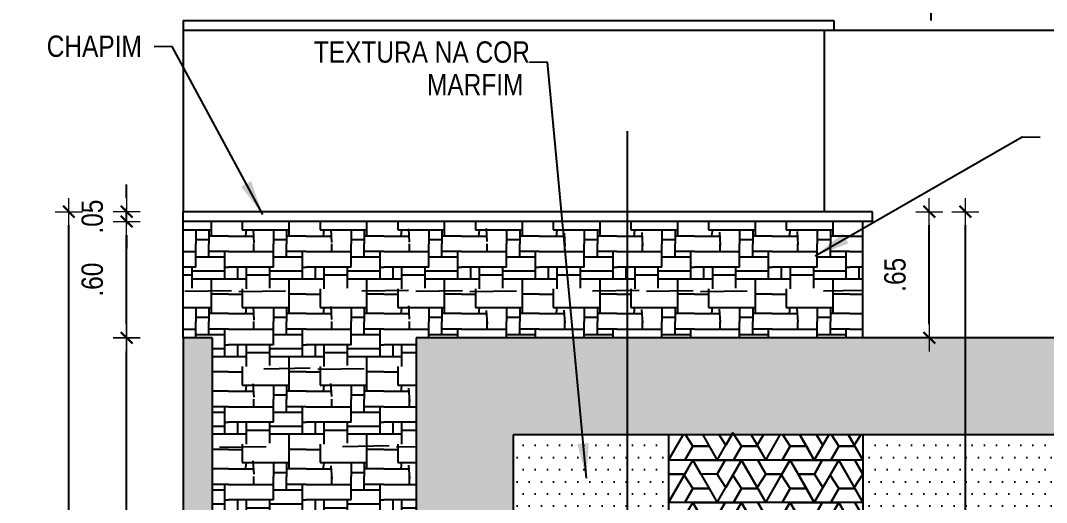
# Model space of a CAD drawing. Header units: millimetres. Extents: x -677 to -23, y -135 to 1112.
# Drawn here: x -68.19 to -62.91, y 876.93 to 879.42 of the extents above; entities that cross this region are included whole.
import ezdxf

# ---------------------------------------------------------------- set-up
doc = ezdxf.new("R2010")
doc.units = ezdxf.units.MM
doc.header["$LTSCALE"] = 20
doc.header["$MEASUREMENT"] = 0
doc.header["$PDSIZE"] = -5
doc.layers.get('0').update_dxf_attribs({"linetype": 'CONTINUOUS'})
doc.layers.get('Defpoints').update_dxf_attribs({"linetype": 'CONTINUOUS'})
for name, color, linetype in [('AR-ALV', 5, 'CONTINUOUS'), ('TEXTO3', 4, 'CONTINUOUS'), ('V2', 11, 'CONTINUOUS')]:
    doc.layers.add(name, color=color, linetype=linetype)
for name, color, linetype, lineweight in [('E-Cta-W', 7, 'CONTINUOUS', 20), ('E-Pen-C', 4, 'CONTINUOUS', 15), ('E-Pen-G', 3, 'CONTINUOUS', 30)]:
    doc.layers.add(name, color=color, linetype=linetype, lineweight=lineweight)
doc.styles.add('F2', font='swissc.ttf')
doc.dimstyles.new('DIMENSION-1', dxfattribs={"dimtxt": 0.11, "dimasz": 0.07, "dimexe": 1, "dimexo": 0, "dimgap": 0.12, "dimtad": 1, "dimzin": 7, "dimdsep": 46, "dimtxsty": 'F2', "dimblk1": 'TRACO', "dimblk2": 'TRACO', "dimsah": 1, "dimcen": 1, "dimse1": 1, "dimse2": 1, "dimclrd": 256, "dimclre": 256, "dimclrt": 6, "dimadec": 0, "dimazin": 0, "dimtfac": 1, "dimtix": 1, "dimtmove": 2, "dimatfit": 3, "dimldrblk": 'TRACO', "dimfxl": 1, "dimtolj": 1, "dimtzin": 0, "dimarcsym": 0})
doc.dimstyles.get("Standard").update_dxf_attribs({"dimtxt": 0.18, "dimasz": 0.18, "dimexe": 0.18, "dimexo": 0.0625, "dimgap": 0.09, "dimtad": 0, "dimtih": 1, "dimtoh": 1, "dimdec": 4, "dimzin": 0, "dimdsep": 46, "dimtxsty": 'Standard', "dimcen": 0.09, "dimadec": 0, "dimazin": 0, "dimtfac": 1, "dimtdec": 4, "dimtofl": 0, "dimtmove": 0, "dimatfit": 3, "dimfxl": 1, "dimtolj": 1, "dimtzin": 0, "dimarcsym": 0})
pattern_1 = [(7e-15, (-76.3195, 138.66608), (0.03125, 0.0625), [0, -0.0625])]

# ---------------------------------------------------------------- blocks, each defined once
blk = doc.blocks.new('TRACO')
at = {"layer": 'E-Pen-C'}
for p, q in [((0, 1), (0, -1)), ((-1, 0), (1, 0))]:
    blk.add_line(p, q, dxfattribs=at)
at = {"layer": 'E-Pen-G'}
blk.add_line((-0.424, -0.424), (0.424, 0.424), dxfattribs=at)
blk = doc.blocks.new('*D627')
at = {"color": 4, "lineweight": -2}
blk.add_line((-63.3236, 874.6024), (-63.3236, 878.3624), dxfattribs=at)
at = {"layer": 'Defpoints', "color": 0, "linetype": 'Continuous'}
for p in [(-63.8015, 878.4324), (-63.3236, 878.4324), (-63.8514, 874.5324)]:
    blk.add_point(p, dxfattribs=at)
at = {"color": 4, "linetype": 'Continuous', "lineweight": -2, "xscale": 0.07, "yscale": 0.07, "zscale": 0.07}
for p, rotation in [((-63.3236, 878.4324), 90), ((-63.3236, 874.5324), 270)]:
    blk.add_blockref('TRACO', p, dxfattribs=dict(at, rotation=rotation))
at = {"color": 4, "linetype": 'Continuous', "insert": (-63.5001, 876.4824), "char_height": 0.11, "attachment_point": 5, "rotation": 90, "style": 'F2'}
blk.add_mtext('\\A1;3.90', dxfattribs=at)
blk = doc.blocks.new('*D628')
at = {"color": 4, "lineweight": -2}
blk.add_line((-63.5095, 877.8524), (-63.5095, 878.3624), dxfattribs=at)
at = {"layer": 'Defpoints', "color": 0, "linetype": 'Continuous'}
for p in [(-63.8515, 878.4324), (-63.5095, 878.4324), (-63.8515, 877.7824)]:
    blk.add_point(p, dxfattribs=at)
at = {"color": 4, "linetype": 'Continuous', "lineweight": -2, "xscale": 0.07, "yscale": 0.07, "zscale": 0.07}
for p, rotation in [((-63.5095, 878.4324), 90), ((-63.5095, 877.7824), 270)]:
    blk.add_blockref('TRACO', p, dxfattribs=dict(at, rotation=rotation))
at = {"color": 4, "linetype": 'Continuous', "insert": (-63.6859, 878.1074), "char_height": 0.11, "attachment_point": 5, "rotation": 90, "style": 'F2'}
blk.add_mtext('\\A1;.65', dxfattribs=at)
blk = doc.blocks.new('*D629')
at = {"color": 4, "lineweight": -2}
blk.add_line((-67.6423, 874.6024), (-67.6423, 877.7124), dxfattribs=at)
at = {"layer": 'Defpoints', "color": 0, "linetype": 'Continuous'}
for p in [(-67.6423, 877.7824), (-67.4352, 877.7824), (-67.4352, 874.5324)]:
    blk.add_point(p, dxfattribs=at)
at = {"color": 4, "linetype": 'Continuous', "lineweight": -2, "xscale": 0.07, "yscale": 0.07, "zscale": 0.07}
for p, rotation in [((-67.6423, 877.7824), 90), ((-67.6423, 874.5324), 270)]:
    blk.add_blockref('TRACO', p, dxfattribs=dict(at, rotation=rotation))
at = {"color": 4, "linetype": 'Continuous', "insert": (-67.8188, 876.1574), "char_height": 0.11, "attachment_point": 5, "rotation": 90, "style": 'F2'}
blk.add_mtext('\\A1;3.25', dxfattribs=at)
blk = doc.blocks.new('*D630')
at = {"color": 4, "lineweight": -2}
blk.add_line((-67.6423, 877.8524), (-67.6423, 878.3124), dxfattribs=at)
at = {"layer": 'Defpoints', "color": 0, "linetype": 'Continuous'}
for p in [(-67.6423, 878.3824), (-67.4352, 878.3824), (-67.4352, 877.7824)]:
    blk.add_point(p, dxfattribs=at)
at = {"color": 4, "linetype": 'Continuous', "lineweight": -2, "xscale": 0.07, "yscale": 0.07, "zscale": 0.07}
for p, rotation in [((-67.6423, 878.3824), 90), ((-67.6423, 877.7824), 270)]:
    blk.add_blockref('TRACO', p, dxfattribs=dict(at, rotation=rotation))
at = {"color": 4, "linetype": 'Continuous', "insert": (-67.8187, 878.0824), "char_height": 0.11, "attachment_point": 5, "rotation": 90, "style": 'F2'}
blk.add_mtext('\\A1;.60', dxfattribs=at)
blk = doc.blocks.new('*D631')
at = {"color": 4, "lineweight": -2}
for p, q in [((-67.6423, 878.5024), (-67.6423, 878.5724)), ((-67.6423, 878.3824), (-67.6423, 878.4324)), ((-67.6423, 878.3124), (-67.6423, 878.2424))]:
    blk.add_line(p, q, dxfattribs=at)
at = {"layer": 'Defpoints', "color": 0, "linetype": 'Continuous'}
for p in [(-67.6423, 878.4324), (-67.4352, 878.4324), (-67.4352, 878.3824)]:
    blk.add_point(p, dxfattribs=at)
at = {"color": 4, "linetype": 'Continuous', "lineweight": -2, "xscale": 0.07, "yscale": 0.07, "zscale": 0.07}
for p, rotation in [((-67.6423, 878.4324), 270), ((-67.6423, 878.3824), 90)]:
    blk.add_blockref('TRACO', p, dxfattribs=dict(at, rotation=rotation))
at = {"color": 4, "linetype": 'Continuous', "insert": (-67.8187, 878.4074), "char_height": 0.11, "attachment_point": 5, "rotation": 90, "style": 'F2'}
blk.add_mtext('\\A1;.05', dxfattribs=at)
blk = doc.blocks.new('*D620')
at = {"color": 4, "lineweight": -2}
blk.add_line((-67.9398, 874.6024), (-67.9398, 878.3624), dxfattribs=at)
at = {"layer": 'Defpoints', "color": 0, "linetype": 'Continuous'}
for p in [(-67.9398, 878.4324), (-67.3515, 878.4324), (-67.3515, 874.5324)]:
    blk.add_point(p, dxfattribs=at)
at = {"color": 4, "linetype": 'Continuous', "lineweight": -2, "xscale": 0.07, "yscale": 0.07, "zscale": 0.07}
for p, rotation in [((-67.9398, 878.4324), 90), ((-67.9398, 874.5324), 270)]:
    blk.add_blockref('TRACO', p, dxfattribs=dict(at, rotation=rotation))
at = {"color": 4, "linetype": 'Continuous', "insert": (-68.1163, 876.4824), "char_height": 0.11, "attachment_point": 5, "rotation": 90, "style": 'F2'}
blk.add_mtext('\\A1;3.90', dxfattribs=at)

msp = doc.modelspace()

# ---------------------------------------------------------------- hatches: boundary and pattern name
at = {"linetype": 'Continuous'}
h = msp.add_hatch(dxfattribs=at)
h.set_pattern_fill('PATIO4', color=8, scale=0.4, style=0, pattern_type=2)
h.set_pattern_definition([(270, (-76.1075, 138.94608), (0.4, -0.4), [0.108, -0.292]), (180, (-76.0875, 138.94608), (-0.4, -0.4), [0.232, -0.168]), (7e-15, (-76.3195, 139.02608), (0.4, 0.4), [0.232, -0.168]), (7e-15, (-76.0875, 138.99808), (0.4, 0.4), [0.148, -0.252]), (90, (-76.0195, 138.99808), (-0.4, 0.4), [0.068, -0.332]), (7e-15, (-76.1075, 138.88608), (0.4, 0.4), [0.188, -0.212]), (180, (-76.0195, 138.68608), (-0.4, -0.4), [0.068, -0.332]), (270, (-75.9395, 139.02608), (0.4, -0.4), [0.14, -0.26]), (7e-15, (-75.9395, 138.94608), (0.4, 0.4), [0.02, -0.38]), (270, (-76.0075, 138.88608), (0.4, -0.4), [0.18, -0.22]), (7e-15, (-76.3195, 138.88608), (0.4, 0.4), [0.092, -0.308]), (270, (-76.2275, 138.94608), (0.4, -0.4), [0.112, -0.288]), (180.9548, (-76.007502, 138.838077), (-23.60000044446, -0.39998286928), [0.2400332, -23.7632996]), (180, (-75.9195, 139.02608), (-0.4, -0.4), [0.1, -0.3]), (180, (-75.9195, 138.70608), (-0.4, -0.4), [0.1, -0.3]), (270, (-76.0195, 138.73408), (0.4, -0.4), [0.068, -0.332]), (7e-15, (-76.3195, 138.70608), (0.4, 0.4), [0.132, -0.268]), (273.3665, (-76.191502, 138.734077), (0.40000438534, -6.3999997288), [0.0681176, -6.7436372]), (90, (-76.2715, 138.88608), (-0.4, 0.4), [0.06, -0.34]), (180, (-75.9195, 138.80608), (-0.4, -0.4), [0.088, -0.312]), (7e-15, (-76.3195, 138.80608), (0.4, 0.4), [0.072, -0.328]), (7e-15, (-76.2475, 138.73808), (0.4, 0.4), [0.24, -0.16]), (90, (-76.1875, 139.02608), (-0.4, 0.4), [0.04, -0.36]), (7e-15, (-76.1075, 138.92608), (0.4, 0.4), [0.168, -0.232]), (7e-15, (-76.2275, 138.90608), (0.4, 0.4), [0.12, -0.28]), (270, (-76.2475, 138.83408), (0.4, -0.4), [0.096, -0.304]), (262.875, (-76.2275, 138.738077), (0.3999993128, 2.800000152), [0.0322492, -3.192654]), (90, (-76.0875, 138.94608), (-0.4, 0.4), [0.12, -0.28]), (270, (-76.0875, 138.73808), (0.4, -0.4), [0.072, -0.328])])
h.paths.add_polyline_path([(-63.8515, 878.3824), (-67.3515, 878.3824), (-67.3515, 877.7824), (-67.2015, 877.7824), (-67.2015, 874.5324), (-66.1515, 874.5324), (-66.1515, 877.7824), (-63.8515, 877.7824)])
h = msp.add_hatch()
h.set_pattern_fill('DOTS', color=6, style=0)
h.set_pattern_definition(pattern_1)
h.paths.add_polyline_path([(-66.1515, 877.7824), (-66.1515, 874.5324), (-65.6515, 874.5324), (-65.6515, 877.2824), (-64.5268, 877.2824), (-64.5206, 877.2932), (-64.5137, 877.2824), (-60.8515, 877.2824), (-60.8515, 874.5324), (-60.3515, 874.5324), (-60.3515, 877.7824)])
h.paths.add_polyline_path([(-67.3515, 874.5324), (-67.2015, 874.5324), (-67.2015, 877.7824), (-67.3515, 877.7824)])
h = msp.add_hatch()
h.set_pattern_fill('DOTS,_O', color=4)
h.set_pattern_definition(pattern_1)
h.paths.add_polyline_path([(-64.8515, 877.1521), (-64.8522, 877.1521), (-64.8515, 877.1533), (-64.8515, 877.2824), (-65.6515, 877.2824), (-65.6515, 876.7824), (-64.8515, 876.7824), (-64.8515, 876.9338), (-64.8522, 876.9338), (-64.8515, 876.9349)])
h.paths.add_polyline_path([(-60.8515, 877.2824), (-63.8619, 877.2824), (-63.8956, 877.2297), (-63.8921, 877.2237), (-63.8514, 877.1521), (-63.8926, 877.1521), (-63.8515, 877.0805), (-63.8959, 877.0109), (-63.8514, 876.9338), (-63.8926, 876.9338), (-63.8515, 876.8622), (-63.8956, 876.7931), (-63.8921, 876.787), (-63.8515, 876.7157), (-63.8515, 876.7824), (-60.8515, 876.7824)])

# ---------------------------------------------------------------- linework, layer by layer
at = {"color": 8, "linetype": 'Continuous'}
for p, q in [((-65.0642, 878.8477), (-65.0642, 872.8435)), ((-64.8515, 877.2824), (-64.8515, 874.5324)), ((-63.8515, 877.2824), (-63.8514, 874.5324))]:
    msp.add_line(p, q, dxfattribs=at)
at = {"color": 8, "linetype": 'Continuous', "flags": 128}
for points in [[(-64.4762, 877.2237), (-64.5173, 877.1521), (-64.602, 877.1521), (-64.5206, 877.2932)], [(-64.602, 877.1521), (-64.7675, 877.1521), (-64.7264, 877.2237), (-64.6427, 877.2237)], [(-64.3518, 877.1521), (-64.5173, 877.1521), (-64.4762, 877.2237), (-64.3925, 877.2237)], [(-64.1016, 877.1521), (-64.2671, 877.1521), (-64.226, 877.2237), (-64.1423, 877.2237)], [(-63.8514, 877.1521), (-64.0169, 877.1521), (-63.9758, 877.2237), (-63.8921, 877.2237)], [(-64.6427, 877.0054), (-64.7264, 877.0054), (-64.7708, 877.0749), (-64.7263, 877.1521)], [(-64.7263, 877.1521), (-64.5608, 877.1521), (-64.6019, 877.0805), (-64.6855, 877.0805)], [(-64.6019, 877.0805), (-64.5608, 877.1521), (-64.4761, 877.1521), (-64.5575, 877.0109)], [(-64.3925, 877.0054), (-64.4762, 877.0054), (-64.5206, 877.0749), (-64.4761, 877.1521)], [(-64.3519, 877.0805), (-64.393, 877.1521), (-64.4777, 877.1521), (-64.3963, 877.0109)], [(-64.2275, 877.1521), (-64.393, 877.1521), (-64.3519, 877.0805), (-64.2682, 877.0805)], [(-64.1423, 877.0054), (-64.226, 877.0054), (-64.2704, 877.0749), (-64.2259, 877.1521)], [(-64.2259, 877.1521), (-64.0604, 877.1521), (-64.1014, 877.0805), (-64.1851, 877.0805)], [(-64.1014, 877.0805), (-64.0604, 877.1521), (-63.9756, 877.1521), (-64.057, 877.0109)], [(-63.8921, 877.0054), (-63.9758, 877.0054), (-64.0202, 877.0749), (-63.9756, 877.1521)], [(-63.8515, 877.0805), (-63.8926, 877.1521), (-63.9773, 877.1521), (-63.8959, 877.0109)], [(-64.7264, 877.0054), (-64.7675, 876.9338), (-64.8522, 876.9338), (-64.7708, 877.0749)], [(-64.4762, 877.0054), (-64.5173, 876.9338), (-64.602, 876.9338), (-64.5206, 877.0749)], [(-64.2682, 877.0805), (-64.3519, 877.0805), (-64.3963, 877.0109), (-64.3518, 876.9338)], [(-64.226, 877.0054), (-64.2671, 876.9338), (-64.3518, 876.9338), (-64.2704, 877.0749)], [(-64.1851, 877.0805), (-64.1014, 877.0805), (-64.057, 877.0109), (-64.1016, 876.9338)], [(-63.9758, 877.0054), (-64.0169, 876.9338), (-64.1016, 876.9338), (-64.0202, 877.0749)], [(-64.602, 876.9338), (-64.7675, 876.9338), (-64.7264, 877.0054), (-64.6427, 877.0054)], [(-64.3518, 876.9338), (-64.5173, 876.9338), (-64.4762, 877.0054), (-64.3925, 877.0054)], [(-64.1016, 876.9338), (-64.2671, 876.9338), (-64.226, 877.0054), (-64.1423, 877.0054)], [(-63.8514, 876.9338), (-64.0169, 876.9338), (-63.9758, 877.0054), (-63.8921, 877.0054)], [(-64.6427, 876.787), (-64.7264, 876.787), (-64.7708, 876.8566), (-64.7263, 876.9338)], [(-64.7263, 876.9338), (-64.5608, 876.9338), (-64.6019, 876.8622), (-64.6855, 876.8622)], [(-64.6019, 876.8622), (-64.5608, 876.9338), (-64.4761, 876.9338), (-64.5575, 876.7926)], [(-64.3925, 876.787), (-64.4762, 876.787), (-64.5206, 876.8566), (-64.4761, 876.9338)], [(-64.3519, 876.8622), (-64.393, 876.9338), (-64.4777, 876.9338), (-64.3963, 876.7926)], [(-64.2275, 876.9338), (-64.393, 876.9338), (-64.3519, 876.8622), (-64.2682, 876.8622)], [(-64.1423, 876.787), (-64.226, 876.787), (-64.2704, 876.8566), (-64.2259, 876.9338)], [(-64.2259, 876.9338), (-64.0604, 876.9338), (-64.1014, 876.8622), (-64.1851, 876.8622)], [(-64.1014, 876.8622), (-64.0604, 876.9338), (-63.9756, 876.9338), (-64.057, 876.7926)], [(-63.8921, 876.787), (-63.9758, 876.787), (-64.0202, 876.8566), (-63.9756, 876.9338)], [(-63.8515, 876.8622), (-63.8926, 876.9338), (-63.9773, 876.9338), (-63.8959, 876.7926)]]:
    msp.add_lwpolyline(points, close=True, dxfattribs=at)
for points in [[(-64.7639, 877.2824), (-64.7264, 877.2237), (-64.7675, 877.1521), (-64.8522, 877.1521), (-64.777, 877.2824)], [(-64.8515, 877.1537), (-64.8506, 877.1521), (-64.7763, 877.2824)], [(-64.6762, 877.2824), (-64.6427, 877.2237), (-64.7264, 877.2237), (-64.7639, 877.2824)], [(-64.5268, 877.2824), (-64.5575, 877.2293), (-64.5914, 877.2824)], [(-64.426, 877.2824), (-64.3925, 877.2237), (-64.4762, 877.2237), (-64.5137, 877.2824)], [(-64.4269, 877.2824), (-64.3963, 877.2293), (-64.3624, 877.2824)], [(-64.3624, 877.2824), (-64.3963, 877.2293), (-64.3518, 877.1521), (-64.2776, 877.2824)], [(-64.2635, 877.2824), (-64.226, 877.2237), (-64.2671, 877.1521), (-64.3518, 877.1521), (-64.2766, 877.2824)], [(-64.1758, 877.2824), (-64.1423, 877.2237), (-64.226, 877.2237), (-64.2635, 877.2824)], [(-64.091, 877.2824), (-64.057, 877.2293), (-64.1016, 877.1521), (-64.1758, 877.2824)], [(-64.0133, 877.2824), (-63.9758, 877.2237), (-64.0169, 877.1521), (-64.1016, 877.1521), (-64.0264, 877.2824)], [(-64.0264, 877.2824), (-64.057, 877.2293), (-64.091, 877.2824)], [(-63.9256, 877.2824), (-63.8921, 877.2237), (-63.9758, 877.2237), (-64.0133, 877.2824)], [(-63.9265, 877.2824), (-63.8959, 877.2293), (-63.8619, 877.2824)], [(-63.8619, 877.2824), (-63.8959, 877.2293), (-63.8514, 877.1521)], [(-64.8515, 877.0819), (-64.8507, 877.0805), (-64.767, 877.0805), (-64.7263, 877.1521), (-64.8515, 877.1521)], [(-63.8514, 877.1521), (-63.8926, 877.1521), (-63.8515, 877.0805), (-63.8514, 877.0805)], [(-64.8515, 877.0792), (-64.8507, 877.0805), (-64.8515, 877.0819)], [(-64.8515, 876.9354), (-64.8506, 876.9338), (-64.767, 877.0805), (-64.8507, 877.0805), (-64.8515, 877.0792)], [(-63.8514, 877.0805), (-63.8515, 877.0805), (-63.8959, 877.0109), (-63.8514, 876.9338)], [(-64.8515, 876.8636), (-64.8507, 876.8622), (-64.767, 876.8622), (-64.7263, 876.9338), (-64.8515, 876.9338)], [(-63.8514, 876.9338), (-63.8926, 876.9338), (-63.8515, 876.8622), (-63.8514, 876.8622)]]:
    msp.add_lwpolyline(points, dxfattribs=at)
at = {"layer": 'AR-ALV', "color": 1, "linetype": 'Continuous'}
for p, q in [((-67.3515, 877.7824), (-67.3515, 874.5324)), ((-67.2015, 877.7824), (-67.2015, 874.5324))]:
    msp.add_line(p, q, dxfattribs=at)
at = {"layer": 'TEXTO3', "color": 5}
for p, q in [((-63.8015, 878.4324), (-67.3515, 878.4324)), ((-67.3515, 877.7824), (-67.3515, 878.4324)), ((-63.8015, 878.3824), (-63.8015, 878.4324)), ((-63.8015, 878.3824), (-67.3515, 878.3824)), ((-63.8515, 877.7824), (-63.8515, 878.3824))]:
    msp.add_line(p, q, dxfattribs=at)
at = {"layer": 'TEXTO3', "color": 1}
for p, q in [((-67.2015, 877.7824), (-67.3515, 877.7824)), ((-60.3515, 877.7824), (-66.1515, 877.7824)), ((-66.1515, 877.7824), (-66.1515, 874.5324)), ((-65.6515, 877.2824), (-65.6515, 874.5324)), ((-60.8515, 877.2824), (-65.6515, 877.2824))]:
    msp.add_line(p, q, dxfattribs=at)
at = {"layer": 'V2', "color": 250}
for p, q in [((-63.5015, 880.1681), (-63.5015, 879.4181)), ((-67.3515, 879.4181), (-67.3515, 878.4324)), ((-67.3515, 879.4181), (-64.0015, 879.4181)), ((-64.0015, 879.4181), (-64.0015, 879.3681)), ((-67.3515, 879.3681), (-64.0015, 879.3681)), ((-64.0515, 879.3681), (-64.0515, 878.4324)), ((-64.0015, 879.3681), (-61.9515, 879.3681))]:
    msp.add_line(p, q, dxfattribs=at)

# ---------------------------------------------------------------- texts
at = {"color": 4, "style": 'F2'}
for s, p in [('CHAPIM', (-68.0536, 879.2306)), ('TEXTURA NA COR', (-66.6785, 879.2006)), ('MARFIM', (-66.0959, 879.0323))]:
    msp.add_text(s, height=0.11, dxfattribs=at).set_placement(p)

# ---------------------------------------------------------------- dimensions: what is measured, and where the dimension line sits
at = {"color": 8, "linetype": 'Continuous'}
for base, p1, p2, picture, middle in [((-67.6423, 878.4324), (-67.4352, 878.3824), (-67.4352, 878.4324), '*D631', (-67.8187, 878.4074)), ((-67.9398, 878.4324), (-67.3515, 874.5324), (-67.3515, 878.4324), '*D620', (-68.1163, 876.4824)), ((-63.5095, 878.4324), (-63.8515, 877.7824), (-63.8515, 878.4324), '*D628', (-63.6859, 878.1074)), ((-63.3236, 878.4324), (-63.8514, 874.5324), (-63.8015, 878.4324), '*D627', (-63.5001, 876.4824)), ((-67.6423, 878.3824), (-67.4352, 877.7824), (-67.4352, 878.3824), '*D630', (-67.8187, 878.0824)), ((-67.6423, 877.7824), (-67.4352, 874.5324), (-67.4352, 877.7824), '*D629', (-67.8188, 876.1574))]:
    dim = msp.add_linear_dim(base=base, p1=p1, p2=p2, angle=90, dimstyle='DIMENSION-1', override={"dimclrd": 4, "dimclrt": 4, "dimadec": 8, "dimfxl": 0.5, "dimfxlon": 1}, dxfattribs=at)
    dim.commit()
    dim.dimension.update_dxf_attribs({"geometry": picture, "text_midpoint": middle})

# ---------------------------------------------------------------- leaders
at = {"color": 4}
msp.add_leader([(-65.2749, 877.0585), (-65.4759, 879.2034), (-65.5687, 879.2017)], dimstyle='Standard', dxfattribs=at)
at = {"layer": 'E-Cta-W', "color": 4}
for points in [[(-66.9417, 878.4179), (-67.4082, 879.2838), (-67.501, 879.2821)], [(-64.097, 878.2047), (-63.0307, 878.8186), (-62.9379, 878.8168)]]:
    msp.add_leader(points, dimstyle='Standard', dxfattribs=at)

doc.saveas('drawing.dxf')
